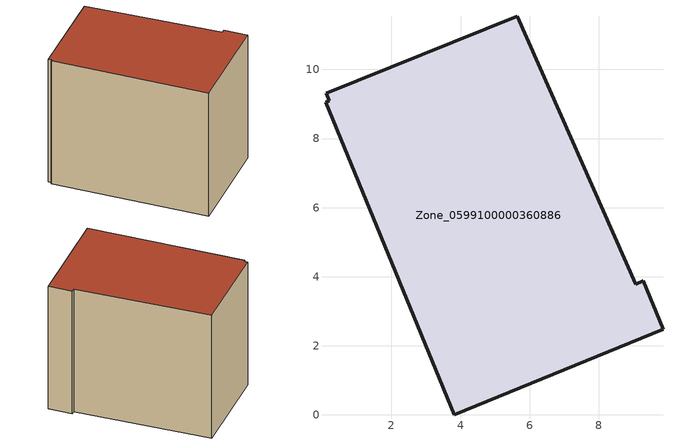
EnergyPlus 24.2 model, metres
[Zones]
Zone_0599100000360886
 floor ground (C_G): 0.11,9.31 5.64,11.54 9.07,3.79 9.29,3.88 9.86,2.48 3.82,0 0.09,9.05 0.2,9.09 z0
 wall outside (C_F): 9.86,2.48 9.29,3.88 9.07,3.79 5.64,11.54 0.11,9.31 0.2,9.09 0.09,9.05 3.82,0 9.86,2.48 z0:8.59
 roof outside (C_R): 5.64,11.54 0.11,9.31 0.2,9.09 0.09,9.05 3.82,0 9.86,2.48 9.29,3.88 9.07,3.79 z8.59
[BUILDING]
Pand.0599100000360886: North Axis=0; Terrain=City; Loads Convergence Tolerance Value=0.04; Temperature Convergence Tolerance Value=0.4; Solar Distribution=FullExterior; Maximum Number of Warmup Days=25; Minimum Number of Warmup Days=1
[Site:Location]
Rotterdam.The.Hague.AP_ZH_NLD Design_Conditions: Latitude=51.96; Longitude=4.45; Time Zone=1; Elevation=-4.5
[SITE:GROUNDTEMPERATURE:BUILDINGSURFACE]
18, 18, 18, 18, 18, 18, 18, 18, 18, 18, 18, 18
[MATERIAL] Thermal Absorptance=0.9; Solar Absorptance=0.7; Visible Absorptance=0.7
Name | Roughness | Thickness | Conductivity | Density | Specific Heat
G.TC.1992-2005 | MediumSmooth | 0.15 | 0.06 | 540 | 1210
F.TC.1992-2005 | Rough | 0.3 | 0.12 | 1920 | 840
R.TC.1992-2005 | MediumRough | 0.2 | 0.08 | 1500 | 1000
[CONSTRUCTION]
C_G: G.TC.1992-2005
C_F: F.TC.1992-2005
C_R: R.TC.1992-2005
[ZONE]
Zone_0599100000360886: Type=1; Multiplier=1; Ceiling Height=Autocalculate; Volume=Autocalculate; Floor Area=autocalculate; Part of Total Floor Area=Yes
[ZONEINFILTRATION:DESIGNFLOWRATE]
Infil_Zone_0599100000360886: Zone or ZoneList or Space or SpaceList=Zone_0599100000360886; Schedule=AlwaysOn; Design Flow Rate Calculation Method=Flow/Area; Flow Rate per Floor Area=0.0015; Constant Term Coefficient=1; Temperature Term Coefficient=0; Velocity Term Coefficient=0; Velocity Squared Term Coefficient=0
[HVACTEMPLATE:ZONE:IDEALLOADSAIRSYSTEM]
Zone_0599100000360886: Maximum Heating Supply Air Temperature=50; Minimum Cooling Supply Air Temperature=13; Maximum Heating Supply Air Humidity Ratio=0.0156; Minimum Cooling Supply Air Humidity Ratio=0.0077; Heating Limit=NoLimit; Cooling Limit=NoLimit; Dehumidification Control Type=ConstantSensibleHeatRatio; Cooling Sensible Heat Ratio=0.7; Dehumidification Setpoint=60; Humidification Control Type=None; Humidification Setpoint=30; Outdoor Air Method=None; Outdoor Air Flow Rate per Person=0.00944; Outdoor Air Flow Rate per Zone Floor Area=0; Outdoor Air Flow Rate per Zone=0; Demand Controlled Ventilation Type=None; Outdoor Air Economizer Type=NoEconomizer; Heat Recovery Type=None; Sensible Heat Recovery Effectiveness=0.7; Latent Heat Recovery Effectiveness=0.65
[ZONECONTROL:THERMOSTAT]
ThermostatControl_Zone_0599100000360886: Zone or ZoneList=Zone_0599100000360886; Control Type Schedule=DualSetpointControlType; Control 1=Thermostat_Zone_0599100000360886; Temperature Difference Between Cutout And Setpoint=0
[THERMOSTATSETPOINT:DUALSETPOINT]
Thermostat_Zone_0599100000360886: Heating Setpoint Temperature Schedule=HeatingSetpoint_Zone_0599100000360886; Cooling Setpoint Temperature Schedule=CoolingSetpoint_Zone_0599100000360886
[SCHEDULE:COMPACT]
HeatingSetpoint_Zone_0599100000360886: Through: 12/31, For: AllDays, Until: 24:00, 21
CoolingSetpoint_Zone_0599100000360886: Through: 12/31, For: AllDays, Until: 24:00, 24
DualSetpointControlType: Through: 12/31, For: AllDays, Until: 24:00, 4
AlwaysOn: Through: 12/31, For: AllDays, Until: 24:00, 1
